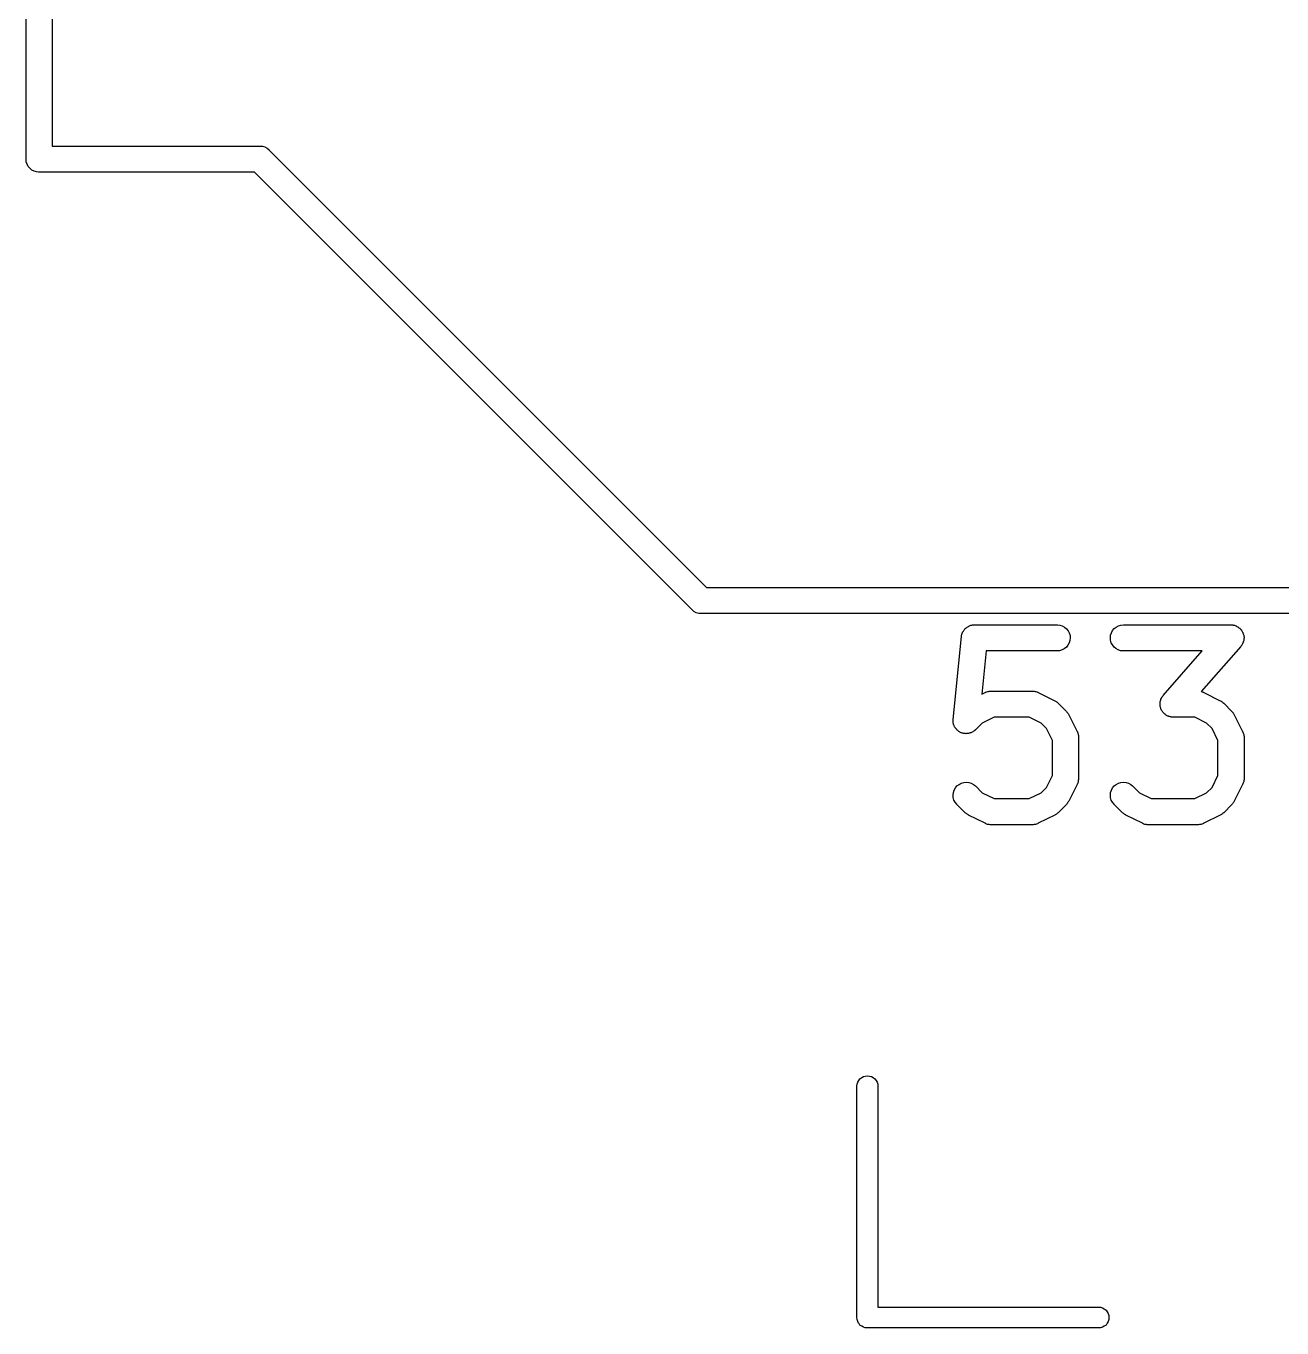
# Model space of a CAD drawing. Extents: x 96 to 150, y -148 to -38.
# Drawn here: x 96.19 to 103.42, y -146.68 to -139.19 of the extents above; entities that cross this region are included whole.
import ezdxf

# ---------------------------------------------------------------- set-up
doc = ezdxf.new("R2010")
doc.units = 0
doc.header["$MEASUREMENT"] = 0
doc.layers.add('BLACK', color=7, linetype='CONTINUOUS')

msp = doc.modelspace()

# ---------------------------------------------------------------- linework, layer by layer
at = {"layer": 'BLACK', "linetype": 'CONTINUOUS'}
for p, q in [((96.191, -139.95), (96.191, -40.8977)), ((96.341, -40.969), (96.341, -139.879)), ((96.341, -139.879), (97.5323, -139.879)), ((97.5323, -139.879), (97.536, -139.879)), ((97.536, -139.879), (97.5397, -139.879)), ((97.5397, -139.879), (97.5397, -139.879)), ((97.5397, -139.879), (97.5507, -139.88)), ((97.5507, -139.88), (97.5648, -139.884)), ((97.5648, -139.884), (97.5779, -139.891)), ((97.5779, -139.891), (97.5893, -139.901)), ((96.1906, -139.954), (96.191, -139.95)), ((96.1921, -139.969), (96.1906, -139.954)), ((96.1964, -139.983), (96.1921, -139.969)), ((97.5893, -139.901), (97.5916, -139.904)), ((97.5916, -139.904), (100.107, -142.419)), ((96.2033, -139.996), (96.1964, -139.983)), ((96.2127, -140.007), (96.2033, -139.996)), ((96.2241, -140.017), (96.2127, -140.007)), ((96.2372, -140.024), (96.2241, -140.017)), ((96.2513, -140.028), (96.2372, -140.024)), ((96.2623, -140.029), (96.2513, -140.028)), ((96.266, -140.029), (96.2623, -140.029)), ((96.2697, -140.029), (96.266, -140.029)), ((97.5049, -140.029), (96.2697, -140.029)), ((100.02, -142.544), (97.5049, -140.029)), ((100.107, -142.419), (134.335, -142.419)), ((100.023, -142.547), (100.02, -142.544)), ((100.034, -142.557), (100.023, -142.547)), ((100.047, -142.564), (100.034, -142.557)), ((100.061, -142.568), (100.047, -142.564)), ((100.072, -142.569), (100.061, -142.568)), ((100.076, -142.569), (100.072, -142.569)), ((100.072, -142.569), (100.072, -142.569)), ((100.08, -142.569), (100.076, -142.569)), ((134.362, -142.569), (100.08, -142.569)), ((101.582, -142.672), (101.584, -142.669)), ((101.584, -142.669), (101.586, -142.666)), ((101.586, -142.666), (101.588, -142.663)), ((101.588, -142.663), (101.59, -142.66)), ((101.59, -142.66), (101.593, -142.658)), ((101.593, -142.658), (101.595, -142.655)), ((101.595, -142.655), (101.598, -142.653)), ((101.598, -142.653), (101.601, -142.65)), ((101.601, -142.65), (101.604, -142.648)), ((101.604, -142.648), (101.606, -142.646)), ((101.606, -142.646), (101.61, -142.644)), ((101.61, -142.644), (101.613, -142.642)), ((101.613, -142.642), (101.616, -142.641)), ((101.616, -142.641), (101.619, -142.639)), ((101.619, -142.639), (101.623, -142.638)), ((101.623, -142.638), (101.627, -142.636)), ((101.627, -142.636), (101.63, -142.636)), ((101.63, -142.636), (101.633, -142.635)), ((101.633, -142.635), (101.637, -142.634)), ((101.637, -142.634), (101.641, -142.634)), ((101.641, -142.634), (101.644, -142.634)), ((101.644, -142.634), (101.648, -142.633)), ((101.648, -142.633), (102.124, -142.633)), ((102.124, -142.633), (102.125, -142.633)), ((102.125, -142.633), (102.139, -142.635)), ((102.139, -142.635), (102.153, -142.639)), ((102.153, -142.639), (102.166, -142.646)), ((102.166, -142.646), (102.177, -142.656)), ((102.177, -142.656), (102.187, -142.667)), ((102.187, -142.667), (102.193, -142.68)), ((102.436, -142.679), (102.443, -142.666)), ((102.443, -142.666), (102.452, -142.655)), ((102.452, -142.655), (102.463, -142.646)), ((102.463, -142.646), (102.476, -142.639)), ((102.476, -142.639), (102.49, -142.635)), ((102.49, -142.635), (102.505, -142.633)), ((102.505, -142.633), (103.124, -142.633)), ((103.124, -142.633), (103.125, -142.633)), ((103.125, -142.633), (103.13, -142.634)), ((103.13, -142.634), (103.134, -142.634)), ((103.134, -142.634), (103.137, -142.635)), ((103.137, -142.635), (103.139, -142.635)), ((103.139, -142.635), (103.144, -142.636)), ((103.144, -142.636), (103.149, -142.638)), ((103.149, -142.638), (103.151, -142.639)), ((103.151, -142.639), (103.153, -142.639)), ((103.153, -142.639), (103.158, -142.642)), ((103.158, -142.642), (103.162, -142.644)), ((103.162, -142.644), (103.164, -142.645)), ((103.164, -142.645), (103.166, -142.646)), ((103.166, -142.646), (103.17, -142.65)), ((103.17, -142.65), (103.174, -142.652)), ((103.174, -142.652), (103.175, -142.654)), ((103.175, -142.654), (103.177, -142.656)), ((103.177, -142.656), (103.18, -142.66)), ((103.18, -142.66), (103.184, -142.663)), ((103.184, -142.663), (103.185, -142.665)), ((103.185, -142.665), (103.187, -142.667)), ((103.187, -142.667), (103.189, -142.671)), ((101.525, -143.177), (101.573, -142.701)), ((101.573, -142.7), (101.574, -142.697)), ((101.573, -142.701), (101.573, -142.7)), ((101.574, -142.693), (101.575, -142.689)), ((101.574, -142.697), (101.574, -142.693)), ((101.575, -142.689), (101.576, -142.686)), ((101.576, -142.686), (101.578, -142.683)), ((101.578, -142.683), (101.579, -142.679)), ((101.579, -142.679), (101.58, -142.676)), ((101.58, -142.676), (101.582, -142.672)), ((102.193, -142.737), (102.186, -142.75)), ((102.193, -142.68), (102.198, -142.694)), ((102.197, -142.723), (102.193, -142.737)), ((102.199, -142.709), (102.197, -142.723)), ((102.198, -142.694), (102.199, -142.709)), ((102.43, -142.708), (102.431, -142.693)), ((102.431, -142.722), (102.43, -142.708)), ((102.431, -142.693), (102.436, -142.679)), ((102.435, -142.736), (102.431, -142.722)), ((102.442, -142.749), (102.435, -142.736)), ((103.189, -142.671), (103.191, -142.675)), ((103.191, -142.742), (103.189, -142.746)), ((103.191, -142.675), (103.192, -142.678)), ((103.193, -142.737), (103.191, -142.742)), ((103.192, -142.678), (103.193, -142.68)), ((103.193, -142.68), (103.195, -142.685)), ((103.194, -142.735), (103.193, -142.737)), ((103.195, -142.733), (103.194, -142.735)), ((103.195, -142.685), (103.196, -142.689)), ((103.196, -142.728), (103.195, -142.733)), ((103.196, -142.689), (103.197, -142.692)), ((103.197, -142.723), (103.196, -142.728)), ((103.197, -142.692), (103.198, -142.694)), ((103.198, -142.721), (103.197, -142.723)), ((103.198, -142.694), (103.198, -142.699)), ((103.198, -142.699), (103.199, -142.704)), ((103.199, -142.709), (103.198, -142.714)), ((103.198, -142.714), (103.198, -142.718)), ((103.198, -142.718), (103.198, -142.721)), ((103.199, -142.704), (103.199, -142.706)), ((103.199, -142.706), (103.199, -142.709)), ((101.716, -142.783), (101.691, -143.032)), ((102.124, -142.783), (101.716, -142.783)), ((102.138, -142.782), (102.124, -142.783)), ((102.152, -142.778), (102.138, -142.782)), ((102.165, -142.771), (102.152, -142.778)), ((102.177, -142.762), (102.165, -142.771)), ((102.186, -142.75), (102.177, -142.762)), ((102.451, -142.761), (102.442, -142.749)), ((102.462, -142.77), (102.451, -142.761)), ((102.475, -142.777), (102.462, -142.77)), ((102.489, -142.782), (102.475, -142.777)), ((102.504, -142.783), (102.489, -142.782)), ((102.505, -142.783), (102.504, -142.783)), ((102.959, -142.783), (102.505, -142.783)), ((102.734, -143.04), (102.959, -142.783)), ((103.18, -142.758), (102.953, -143.017)), ((103.183, -142.754), (103.18, -142.758)), ((103.186, -142.75), (103.183, -142.754)), ((103.187, -142.748), (103.186, -142.75)), ((103.189, -142.746), (103.187, -142.748)), ((101.691, -143.032), (101.709, -143.022)), ((101.709, -143.022), (101.71, -143.022)), ((101.71, -143.022), (101.712, -143.021)), ((101.712, -143.021), (101.714, -143.02)), ((101.714, -143.02), (101.719, -143.019)), ((101.719, -143.019), (101.724, -143.017)), ((101.724, -143.017), (101.726, -143.016)), ((101.726, -143.016), (101.728, -143.016)), ((101.728, -143.016), (101.733, -143.015)), ((101.733, -143.015), (101.739, -143.014)), ((101.739, -143.014), (101.741, -143.015)), ((101.741, -143.015), (101.743, -143.014)), ((101.743, -143.014), (101.981, -143.014)), ((101.981, -143.014), (101.982, -143.014)), ((101.982, -143.014), (101.984, -143.015)), ((101.984, -143.015), (101.986, -143.015)), ((101.986, -143.015), (101.992, -143.015)), ((101.992, -143.015), (101.997, -143.016)), ((101.997, -143.016), (101.999, -143.017)), ((101.999, -143.017), (102.001, -143.017)), ((102.001, -143.017), (102.006, -143.019)), ((102.006, -143.019), (102.011, -143.02)), ((102.011, -143.02), (102.013, -143.021)), ((102.013, -143.021), (102.015, -143.022)), ((102.015, -143.022), (102.11, -143.07)), ((102.728, -143.047), (102.731, -143.044)), ((102.731, -143.044), (102.734, -143.04)), ((102.953, -143.017), (102.958, -143.019)), ((102.958, -143.019), (102.963, -143.02)), ((102.963, -143.02), (102.965, -143.021)), ((102.965, -143.021), (102.967, -143.022)), ((102.967, -143.022), (103.062, -143.07)), ((102.11, -143.07), (102.111, -143.07)), ((102.111, -143.07), (102.114, -143.073)), ((102.114, -143.073), (102.118, -143.075)), ((102.118, -143.075), (102.12, -143.077)), ((102.12, -143.077), (102.123, -143.078)), ((102.123, -143.078), (102.126, -143.081)), ((102.126, -143.081), (102.129, -143.084)), ((102.129, -143.084), (102.177, -143.132)), ((102.716, -143.079), (102.717, -143.077)), ((102.716, -143.084), (102.716, -143.079)), ((102.716, -143.089), (102.716, -143.084)), ((102.716, -143.091), (102.716, -143.089)), ((102.716, -143.094), (102.716, -143.091)), ((102.716, -143.099), (102.716, -143.094)), ((102.717, -143.103), (102.716, -143.099)), ((102.717, -143.074), (102.718, -143.07)), ((102.717, -143.077), (102.717, -143.074)), ((102.718, -143.106), (102.717, -143.103)), ((102.718, -143.07), (102.72, -143.065)), ((102.718, -143.109), (102.718, -143.106)), ((102.72, -143.113), (102.718, -143.109)), ((102.72, -143.065), (102.721, -143.063)), ((102.721, -143.117), (102.72, -143.113)), ((102.721, -143.06), (102.724, -143.056)), ((102.721, -143.063), (102.721, -143.06)), ((102.722, -143.12), (102.721, -143.117)), ((102.724, -143.056), (102.726, -143.052)), ((102.726, -143.052), (102.727, -143.05)), ((102.727, -143.05), (102.728, -143.047)), ((103.062, -143.07), (103.063, -143.07)), ((103.063, -143.07), (103.067, -143.073)), ((103.067, -143.073), (103.07, -143.075)), ((103.07, -143.075), (103.073, -143.077)), ((103.073, -143.077), (103.075, -143.078)), ((103.075, -143.078), (103.078, -143.081)), ((103.078, -143.081), (103.082, -143.084)), ((103.082, -143.084), (103.129, -143.132)), ((101.525, -143.181), (101.525, -143.177)), ((101.525, -143.184), (101.525, -143.181)), ((101.525, -143.188), (101.525, -143.184)), ((101.525, -143.192), (101.525, -143.188)), ((101.526, -143.195), (101.525, -143.192)), ((101.761, -143.164), (101.692, -143.199)), ((101.963, -143.164), (101.761, -143.164)), ((102.032, -143.199), (101.963, -143.164)), ((102.177, -143.132), (102.178, -143.132)), ((102.178, -143.132), (102.18, -143.136)), ((102.18, -143.136), (102.183, -143.139)), ((102.183, -143.139), (102.185, -143.141)), ((102.185, -143.141), (102.187, -143.144)), ((102.187, -143.144), (102.189, -143.147)), ((102.189, -143.147), (102.191, -143.151)), ((102.191, -143.151), (102.239, -143.246)), ((102.723, -143.122), (102.722, -143.12)), ((102.726, -143.126), (102.723, -143.122)), ((102.728, -143.13), (102.726, -143.126)), ((102.729, -143.132), (102.728, -143.13)), ((102.731, -143.135), (102.729, -143.132)), ((102.734, -143.138), (102.731, -143.135)), ((102.737, -143.142), (102.734, -143.138)), ((102.739, -143.143), (102.737, -143.142)), ((102.741, -143.145), (102.739, -143.143)), ((102.745, -143.148), (102.741, -143.145)), ((102.748, -143.151), (102.745, -143.148)), ((102.751, -143.152), (102.748, -143.151)), ((102.753, -143.154), (102.751, -143.152)), ((102.757, -143.156), (102.753, -143.154)), ((102.761, -143.158), (102.757, -143.156)), ((102.764, -143.159), (102.761, -143.158)), ((102.766, -143.16), (102.764, -143.159)), ((102.77, -143.161), (102.766, -143.16)), ((102.775, -143.163), (102.77, -143.161)), ((102.778, -143.163), (102.775, -143.163)), ((102.78, -143.164), (102.778, -143.163)), ((102.785, -143.164), (102.78, -143.164)), ((102.79, -143.164), (102.785, -143.164)), ((102.791, -143.164), (102.79, -143.164)), ((102.916, -143.164), (102.791, -143.164)), ((102.984, -143.199), (102.916, -143.164)), ((103.129, -143.132), (103.13, -143.132)), ((103.13, -143.132), (103.133, -143.136)), ((103.133, -143.136), (103.136, -143.139)), ((103.136, -143.139), (103.137, -143.141)), ((103.137, -143.141), (103.139, -143.144)), ((103.139, -143.144), (103.141, -143.147)), ((103.141, -143.147), (103.143, -143.151)), ((103.143, -143.151), (103.191, -143.246)), ((101.526, -143.199), (101.526, -143.195)), ((101.528, -143.202), (101.526, -143.199)), ((101.528, -143.206), (101.528, -143.202)), ((101.53, -143.209), (101.528, -143.206)), ((101.531, -143.213), (101.53, -143.209)), ((101.532, -143.216), (101.531, -143.213)), ((101.534, -143.22), (101.532, -143.216)), ((101.536, -143.223), (101.534, -143.22)), ((101.537, -143.226), (101.536, -143.223)), ((101.54, -143.229), (101.537, -143.226)), ((101.542, -143.232), (101.54, -143.229)), ((101.544, -143.234), (101.542, -143.232)), ((101.547, -143.237), (101.544, -143.234)), ((101.55, -143.24), (101.547, -143.237)), ((101.552, -143.242), (101.55, -143.24)), ((101.555, -143.244), (101.552, -143.242)), ((101.558, -143.247), (101.555, -143.244)), ((101.561, -143.248), (101.558, -143.247)), ((101.564, -143.25), (101.561, -143.248)), ((101.568, -143.252), (101.564, -143.25)), ((101.571, -143.254), (101.568, -143.252)), ((101.574, -143.255), (101.571, -143.254)), ((101.578, -143.256), (101.574, -143.255)), ((101.581, -143.257), (101.578, -143.256)), ((101.585, -143.258), (101.581, -143.257)), ((101.588, -143.258), (101.585, -143.258)), ((101.592, -143.259), (101.588, -143.258)), ((101.596, -143.259), (101.592, -143.259)), ((101.599, -143.26), (101.596, -143.259)), ((101.603, -143.259), (101.599, -143.26)), ((101.607, -143.259), (101.603, -143.259)), ((101.61, -143.259), (101.607, -143.259)), ((101.614, -143.258), (101.61, -143.259)), ((101.617, -143.257), (101.614, -143.258)), ((101.621, -143.257), (101.617, -143.257)), ((101.624, -143.255), (101.621, -143.257)), ((101.628, -143.254), (101.624, -143.255)), ((101.631, -143.252), (101.628, -143.254)), ((101.635, -143.251), (101.631, -143.252)), ((101.638, -143.249), (101.635, -143.251)), ((101.641, -143.247), (101.638, -143.249)), ((101.644, -143.245), (101.641, -143.247)), ((101.647, -143.243), (101.644, -143.245)), ((101.65, -143.241), (101.647, -143.243)), ((101.652, -143.238), (101.65, -143.241)), ((101.653, -143.238), (101.652, -143.238)), ((101.692, -143.199), (101.653, -143.238)), ((102.062, -143.229), (102.032, -143.199)), ((102.097, -143.298), (102.062, -143.229)), ((102.239, -143.246), (102.239, -143.247)), ((102.239, -143.247), (102.24, -143.249)), ((102.24, -143.249), (102.241, -143.251)), ((102.241, -143.251), (102.242, -143.256)), ((102.242, -143.256), (102.244, -143.261)), ((102.244, -143.261), (102.244, -143.263)), ((102.244, -143.263), (102.245, -143.265)), ((102.245, -143.265), (102.246, -143.27)), ((103.015, -143.229), (102.984, -143.199)), ((103.049, -143.298), (103.015, -143.229)), ((103.191, -143.246), (103.191, -143.247)), ((103.191, -143.247), (103.192, -143.249)), ((103.192, -143.249), (103.193, -143.251)), ((103.193, -143.251), (103.195, -143.256)), ((103.195, -143.256), (103.196, -143.261)), ((103.196, -143.261), (103.197, -143.263)), ((103.197, -143.263), (103.197, -143.265)), ((103.197, -143.265), (103.198, -143.27)), ((102.097, -143.5), (102.097, -143.298)), ((102.246, -143.27), (102.246, -143.275)), ((102.246, -143.275), (102.246, -143.278)), ((102.246, -143.278), (102.247, -143.28)), ((102.247, -143.28), (102.247, -143.518)), ((103.049, -143.5), (103.049, -143.298)), ((103.198, -143.27), (103.199, -143.275)), ((103.199, -143.275), (103.199, -143.278)), ((103.199, -143.278), (103.199, -143.28)), ((103.199, -143.28), (103.199, -143.518)), ((101.538, -143.571), (101.547, -143.56)), ((101.547, -143.56), (101.559, -143.551)), ((101.559, -143.551), (101.572, -143.544)), ((101.572, -143.544), (101.586, -143.54)), ((101.586, -143.54), (101.6, -143.538)), ((101.6, -143.538), (101.615, -143.54)), ((101.615, -143.54), (101.629, -143.544)), ((101.629, -143.544), (101.642, -143.551)), ((101.642, -143.551), (101.653, -143.56)), ((101.653, -143.56), (101.692, -143.599)), ((102.062, -143.569), (102.097, -143.5)), ((102.239, -143.551), (102.191, -143.647)), ((102.24, -143.547), (102.239, -143.549)), ((102.239, -143.549), (102.239, -143.551)), ((102.242, -143.543), (102.24, -143.547)), ((102.244, -143.538), (102.242, -143.543)), ((102.245, -143.533), (102.244, -143.536)), ((102.244, -143.536), (102.244, -143.538)), ((102.246, -143.523), (102.245, -143.528)), ((102.245, -143.528), (102.245, -143.533)), ((102.247, -143.519), (102.246, -143.521)), ((102.246, -143.521), (102.246, -143.523)), ((102.247, -143.518), (102.247, -143.519)), ((102.443, -143.571), (102.452, -143.56)), ((102.452, -143.56), (102.464, -143.551)), ((102.464, -143.551), (102.477, -143.544)), ((102.477, -143.544), (102.491, -143.54)), ((102.491, -143.54), (102.505, -143.538)), ((102.505, -143.538), (102.52, -143.54)), ((102.52, -143.54), (102.534, -143.544)), ((102.534, -143.544), (102.547, -143.551)), ((102.547, -143.551), (102.558, -143.56)), ((102.558, -143.56), (102.597, -143.599)), ((103.015, -143.569), (103.049, -143.5)), ((103.191, -143.551), (103.143, -143.647)), ((103.192, -143.549), (103.191, -143.551)), ((103.193, -143.547), (103.192, -143.549)), ((103.194, -143.543), (103.193, -143.547)), ((103.196, -143.538), (103.194, -143.543)), ((103.197, -143.536), (103.196, -143.538)), ((103.198, -143.528), (103.197, -143.533)), ((103.197, -143.533), (103.197, -143.536)), ((103.199, -143.523), (103.198, -143.528)), ((103.199, -143.518), (103.199, -143.519)), ((103.199, -143.519), (103.199, -143.521)), ((103.199, -143.521), (103.199, -143.523)), ((101.525, -143.612), (101.527, -143.598)), ((101.526, -143.627), (101.525, -143.612)), ((101.53, -143.641), (101.526, -143.627)), ((101.527, -143.598), (101.531, -143.584)), ((101.537, -143.654), (101.53, -143.641)), ((101.531, -143.584), (101.538, -143.571)), ((101.692, -143.599), (101.761, -143.633)), ((101.761, -143.633), (101.963, -143.633)), ((101.963, -143.633), (102.032, -143.599)), ((102.032, -143.599), (102.062, -143.569)), ((102.43, -143.612), (102.431, -143.598)), ((102.431, -143.627), (102.43, -143.612)), ((102.431, -143.598), (102.436, -143.584)), ((102.435, -143.641), (102.431, -143.627)), ((102.442, -143.654), (102.435, -143.641)), ((102.436, -143.584), (102.443, -143.571)), ((102.597, -143.599), (102.665, -143.633)), ((102.665, -143.633), (102.916, -143.633)), ((102.916, -143.633), (102.984, -143.599)), ((102.984, -143.599), (103.015, -143.569)), ((101.546, -143.665), (101.537, -143.654)), ((101.547, -143.666), (101.546, -143.665)), ((101.595, -143.714), (101.547, -143.666)), ((101.598, -143.716), (101.595, -143.714)), ((101.601, -143.719), (101.598, -143.716)), ((102.125, -143.717), (102.122, -143.72)), ((102.129, -143.715), (102.125, -143.717)), ((102.177, -143.666), (102.129, -143.714)), ((102.129, -143.714), (102.129, -143.715)), ((102.18, -143.663), (102.177, -143.666)), ((102.183, -143.66), (102.18, -143.663)), ((102.184, -143.657), (102.183, -143.66)), ((102.186, -143.655), (102.184, -143.657)), ((102.188, -143.651), (102.186, -143.655)), ((102.191, -143.648), (102.188, -143.651)), ((102.191, -143.647), (102.191, -143.648)), ((102.451, -143.665), (102.442, -143.654)), ((102.452, -143.666), (102.451, -143.665)), ((102.499, -143.714), (102.452, -143.666)), ((102.503, -143.716), (102.499, -143.714)), ((102.506, -143.719), (102.503, -143.716)), ((103.078, -143.717), (103.075, -143.72)), ((103.081, -143.715), (103.078, -143.717)), ((103.082, -143.714), (103.081, -143.715)), ((103.129, -143.666), (103.082, -143.714)), ((103.132, -143.663), (103.129, -143.666)), ((103.135, -143.66), (103.132, -143.663)), ((103.137, -143.657), (103.135, -143.66)), ((103.139, -143.655), (103.137, -143.657)), ((103.141, -143.651), (103.139, -143.655)), ((103.143, -143.648), (103.141, -143.651)), ((103.143, -143.647), (103.143, -143.648)), ((101.604, -143.721), (101.601, -143.719)), ((101.606, -143.723), (101.604, -143.721)), ((101.61, -143.725), (101.606, -143.723)), ((101.613, -143.727), (101.61, -143.725)), ((101.614, -143.728), (101.613, -143.727)), ((101.709, -143.775), (101.614, -143.728)), ((101.711, -143.776), (101.709, -143.775)), ((101.713, -143.777), (101.711, -143.776)), ((101.718, -143.779), (101.713, -143.777)), ((101.723, -143.781), (101.718, -143.779)), ((101.725, -143.781), (101.723, -143.781)), ((101.727, -143.782), (101.725, -143.781)), ((101.732, -143.782), (101.727, -143.782)), ((101.738, -143.783), (101.732, -143.782)), ((101.74, -143.783), (101.738, -143.783)), ((101.742, -143.783), (101.74, -143.783)), ((101.743, -143.783), (101.742, -143.783)), ((101.981, -143.783), (101.743, -143.783)), ((101.983, -143.783), (101.981, -143.783)), ((101.985, -143.783), (101.983, -143.783)), ((101.991, -143.782), (101.985, -143.783)), ((101.996, -143.782), (101.991, -143.782)), ((101.998, -143.781), (101.996, -143.782)), ((102, -143.781), (101.998, -143.781)), ((102.005, -143.779), (102, -143.781)), ((102.01, -143.778), (102.005, -143.779)), ((102.012, -143.777), (102.01, -143.778)), ((102.014, -143.776), (102.012, -143.777)), ((102.015, -143.775), (102.014, -143.776)), ((102.11, -143.728), (102.015, -143.775)), ((102.113, -143.726), (102.11, -143.728)), ((102.117, -143.724), (102.113, -143.726)), ((102.12, -143.722), (102.117, -143.724)), ((102.122, -143.72), (102.12, -143.722)), ((102.508, -143.721), (102.506, -143.719)), ((102.511, -143.723), (102.508, -143.721)), ((102.514, -143.725), (102.511, -143.723)), ((102.518, -143.727), (102.514, -143.725)), ((102.519, -143.728), (102.518, -143.727)), ((102.614, -143.775), (102.519, -143.728)), ((102.616, -143.776), (102.614, -143.775)), ((102.618, -143.777), (102.616, -143.776)), ((102.623, -143.779), (102.618, -143.777)), ((102.628, -143.781), (102.623, -143.779)), ((102.63, -143.781), (102.628, -143.781)), ((102.632, -143.782), (102.63, -143.781)), ((102.637, -143.782), (102.632, -143.782)), ((102.642, -143.783), (102.637, -143.782)), ((102.644, -143.783), (102.642, -143.783)), ((102.647, -143.783), (102.644, -143.783)), ((102.648, -143.783), (102.647, -143.783)), ((102.933, -143.783), (102.648, -143.783)), ((102.936, -143.783), (102.933, -143.783)), ((102.938, -143.783), (102.936, -143.783)), ((102.943, -143.782), (102.938, -143.783)), ((102.948, -143.782), (102.943, -143.782)), ((102.95, -143.781), (102.948, -143.782)), ((102.952, -143.781), (102.95, -143.781)), ((102.957, -143.779), (102.952, -143.781)), ((102.962, -143.778), (102.957, -143.779)), ((102.964, -143.777), (102.962, -143.778)), ((102.966, -143.776), (102.964, -143.777)), ((102.967, -143.775), (102.966, -143.776)), ((103.062, -143.728), (102.967, -143.775)), ((103.066, -143.726), (103.062, -143.728)), ((103.07, -143.724), (103.066, -143.726)), ((103.072, -143.722), (103.07, -143.724)), ((103.075, -143.72), (103.072, -143.722)), ((100.972, -145.285), (100.973, -145.276)), ((100.972, -146.615), (100.972, -145.285)), ((100.973, -145.276), (100.976, -145.265)), ((100.976, -145.265), (100.982, -145.255)), ((100.982, -145.255), (100.989, -145.245)), ((100.989, -145.245), (100.999, -145.238)), ((100.999, -145.238), (101.009, -145.232)), ((101.009, -145.232), (101.02, -145.229)), ((101.02, -145.229), (101.032, -145.228)), ((101.032, -145.228), (101.044, -145.229)), ((101.044, -145.229), (101.055, -145.232)), ((101.055, -145.232), (101.065, -145.238)), ((101.065, -145.238), (101.075, -145.245)), ((101.075, -145.245), (101.082, -145.255)), ((101.082, -145.255), (101.088, -145.265)), ((101.088, -145.265), (101.091, -145.276)), ((101.091, -145.276), (101.092, -145.285)), ((101.092, -145.285), (101.092, -146.558)), ((101.092, -146.558), (102.365, -146.558)), ((102.365, -146.558), (102.374, -146.559)), ((102.374, -146.559), (102.385, -146.562)), ((102.385, -146.562), (102.395, -146.568)), ((100.972, -146.618), (100.972, -146.615)), ((100.973, -146.63), (100.972, -146.618)), ((100.976, -146.641), (100.973, -146.63)), ((102.395, -146.568), (102.405, -146.575)), ((102.405, -146.575), (102.412, -146.585)), ((102.412, -146.585), (102.418, -146.595)), ((102.418, -146.595), (102.421, -146.606)), ((102.421, -146.63), (102.418, -146.641)), ((102.421, -146.606), (102.422, -146.618)), ((102.422, -146.618), (102.421, -146.63)), ((100.981, -146.65), (100.976, -146.641)), ((100.982, -146.651), (100.981, -146.65)), ((100.989, -146.661), (100.982, -146.651)), ((100.999, -146.668), (100.989, -146.661)), ((101.009, -146.674), (100.999, -146.668)), ((101.02, -146.677), (101.009, -146.674)), ((101.032, -146.678), (101.02, -146.677)), ((101.035, -146.678), (101.032, -146.678)), ((102.365, -146.678), (101.035, -146.678)), ((102.374, -146.677), (102.365, -146.678)), ((102.385, -146.674), (102.374, -146.677)), ((102.395, -146.668), (102.385, -146.674)), ((102.405, -146.661), (102.395, -146.668)), ((102.412, -146.651), (102.405, -146.661)), ((102.418, -146.641), (102.412, -146.651))]:
    msp.add_line(p, q, dxfattribs=at)

doc.saveas('drawing.dxf')
